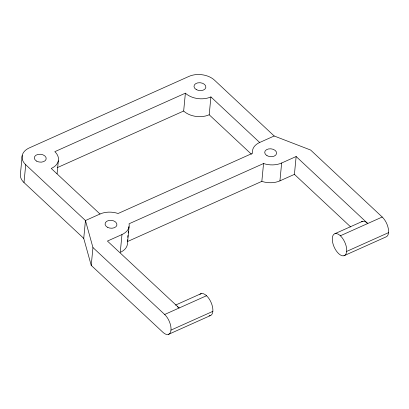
<?xml version="1.0" encoding="UTF-8"?>
<svg xmlns="http://www.w3.org/2000/svg" width="409" height="409" viewBox="0 0 409 409"><rect width="100%" height="100%" fill="white"/><g stroke="black" fill="none" stroke-linecap="round" stroke-linejoin="round"><path stroke-width="0.61" d="M212.854 311.356L170.988 330.114A11.948 5.844 65.9 0 1 162.951 332.323L91.227 265.395L83.738 238.375L85.455 220.533L25.711 164.715A18.277 12.086 5.5 0 1 29.274 147.93L188.943 76.401A18.277 12.086 5.5 0 1 214.48 80.149L274.183 135.993L310.62 150.037L382.226 217.021A11.948 5.844 65.9 0 1 388.33 228.723A11.948 5.844 65.9 0 1 385.84 236.99L343.974 255.743A11.948 5.844 65.9 0 1 332.348 240.523A11.948 5.844 65.9 0 1 342.195 237.813A11.948 5.844 65.9 0 1 343.974 255.743M22.204 155.548L20.486 173.385A18.277 12.086 5.5 0 0 23.993 182.557L83.738 238.375M23.993 182.557L25.711 164.715M57.076 173.764L58.318 160.844M91.227 265.395L92.945 247.552L85.455 220.533L100.006 214.014A18.277 12.086 5.5 0 1 118.099 213.503L252.568 153.263A18.277 12.086 5.5 0 1 259.674 142.485L274.183 135.993M361.551 221.79A11.948 5.844 65.9 0 1 365.912 222.051L367.742 223.508L296.136 156.524L281.648 163.012A18.277 12.086 5.5 0 1 263.554 163.528L129.086 223.769A18.277 12.086 5.5 0 1 121.979 234.546L120.261 252.384A18.277 12.086 5.5 0 0 127.332 244.771L129.05 226.929M127.429 240.993L127.547 239.761M127.782 237.302L127.961 235.456M128.201 232.997L128.375 231.151M128.615 228.687L128.789 226.842M57.173 167.69L183.661 111.023L185.379 93.18A18.277 12.086 5.5 0 0 210.916 96.928L259.674 142.485M251.458 154.249L209.198 114.771L210.916 96.928M127.368 241.607L261.837 181.366L263.554 163.528M261.837 181.366A18.277 12.086 5.5 0 0 279.93 180.855L281.648 163.012M350.723 226.975L294.419 174.367L296.136 156.524M185.379 93.18L54.811 151.678A18.277 12.086 5.5 0 1 51.248 168.462L100.006 214.014M121.979 234.546L107.429 241.065L179.152 307.992L177.209 306.586M279.93 180.855L294.419 174.367M175.481 305.119L201.202 293.596M335.032 233.641L362.471 221.351M92.945 247.552L164.669 314.485L206.53 295.727M340.365 235.773L382.226 217.021M346.684 251.402L388.55 232.649M168.278 334.455L210.144 315.702M209.198 114.771A18.277 12.086 5.5 0 1 183.661 111.023M164.669 314.485A11.948 5.844 65.9 0 1 170.988 330.114M199.883 294.378A11.948 5.844 65.9 0 1 211.156 302.609A11.948 5.844 65.9 0 1 209.086 315.804M107.332 227.205A5.971 3.952 5.5 0 0 116.892 225.144A5.971 3.952 5.5 0 0 108.758 220.487A5.971 3.952 5.5 0 0 107.332 227.205M36.6 161.12A5.971 3.952 5.5 0 0 46.161 159.06A5.971 3.952 5.5 0 0 38.027 154.403A5.971 3.952 5.5 0 0 36.6 161.12M196.269 89.591A5.971 3.952 5.5 0 0 205.834 87.531A5.971 3.952 5.5 0 0 197.695 82.874A5.971 3.952 5.5 0 0 196.269 89.591M267 155.676A5.971 3.952 5.5 0 0 276.566 153.615A5.971 3.952 5.5 0 0 268.427 148.958A5.971 3.952 5.5 0 0 267 155.676"/></g></svg>
